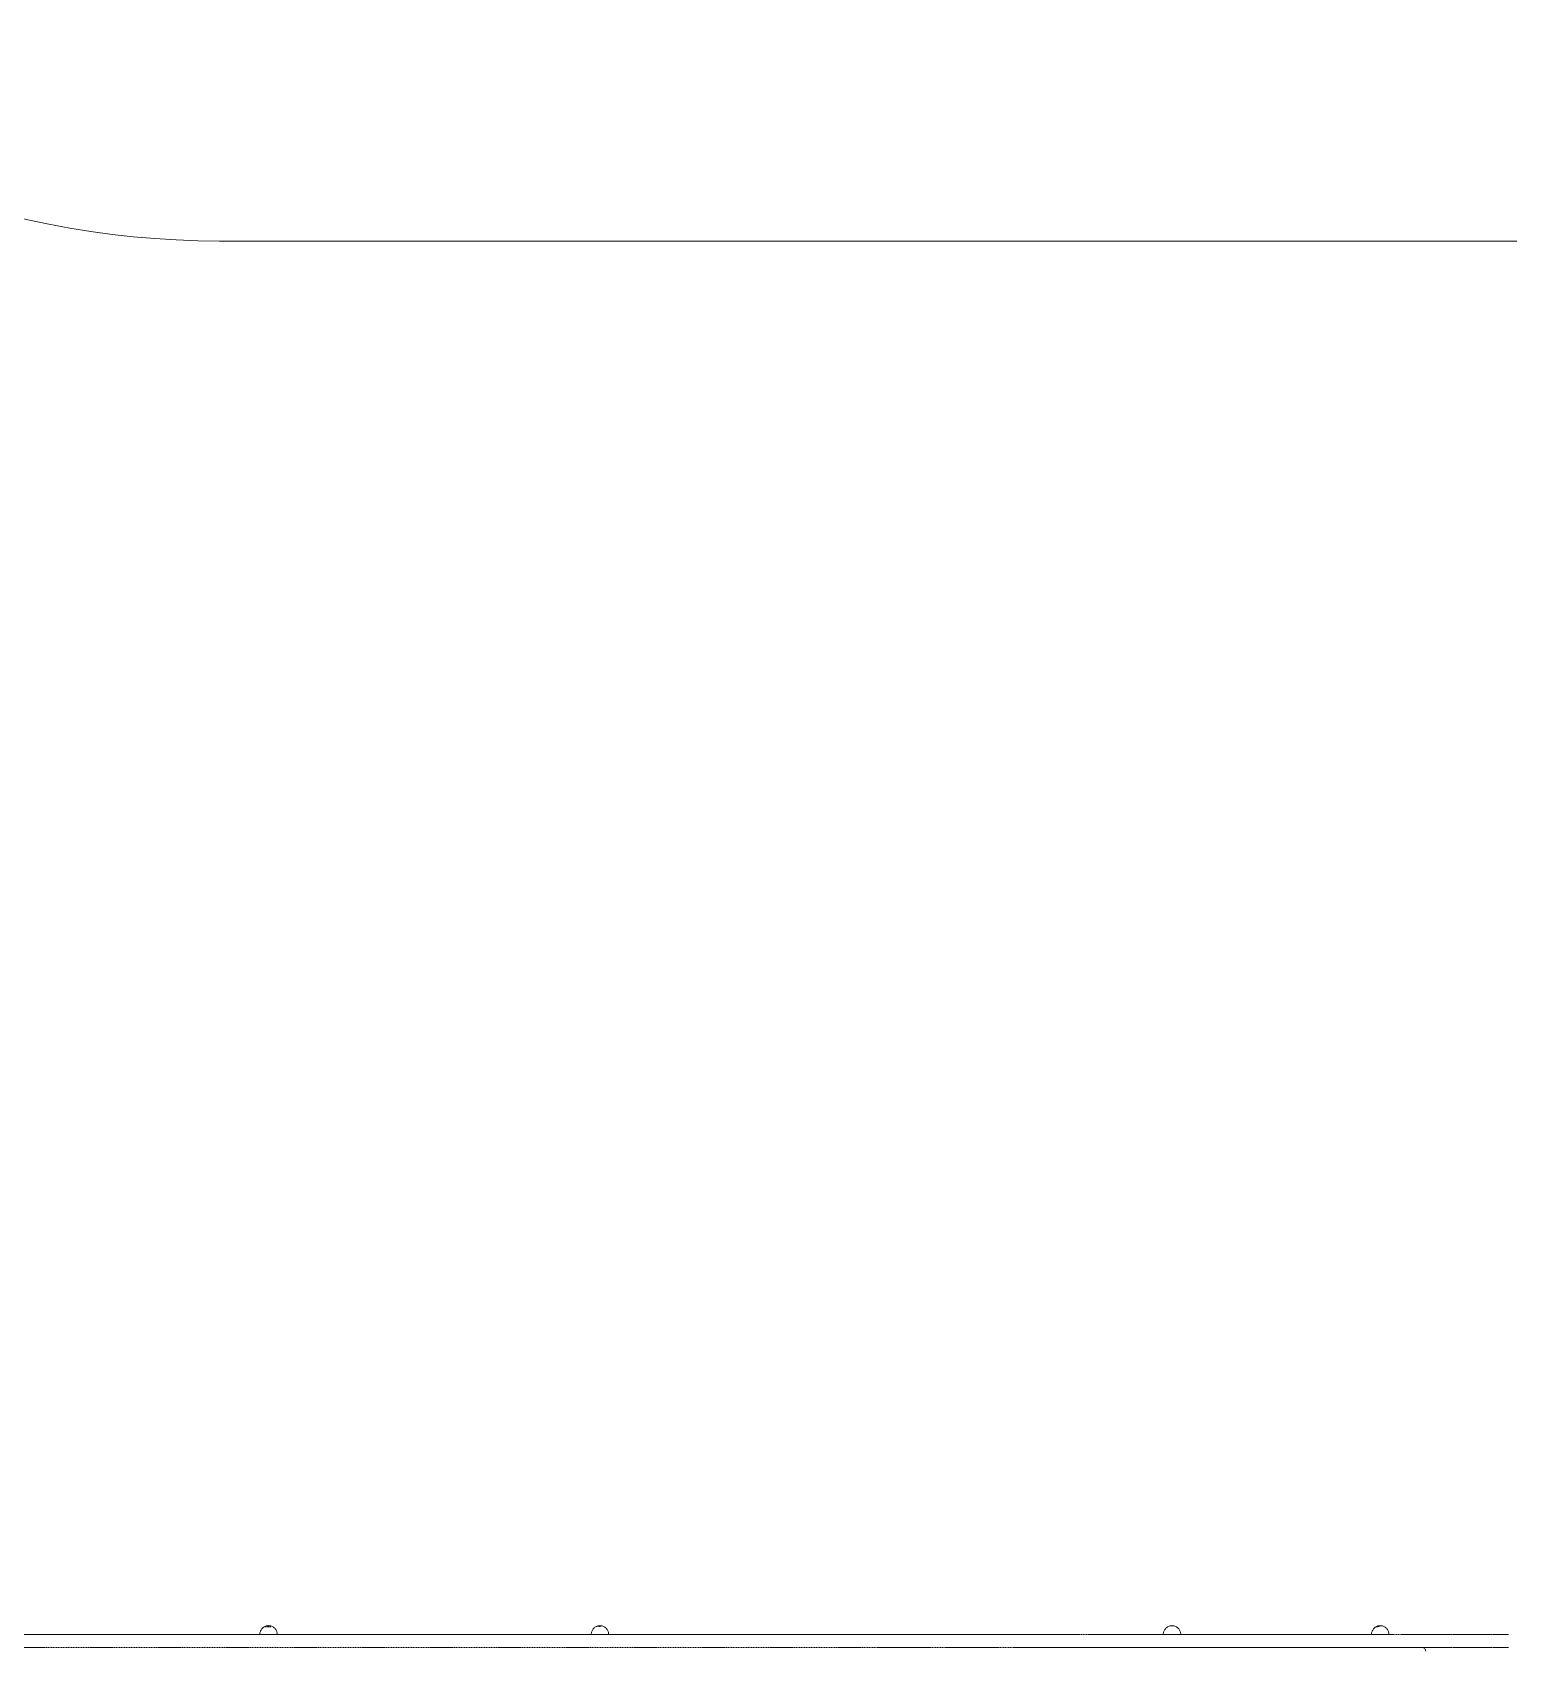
# Model space of a CAD drawing. Header units: millimetres. Extents: x -5899 to 5819, y -5159 to 4068.
# Drawn here: x 2123 to 3819, y 352 to 2210 of the extents above; entities that cross this region are included whole.
import ezdxf

# ---------------------------------------------------------------- set-up
doc = ezdxf.new("R2010")
doc.units = ezdxf.units.MM
doc.linetypes.add('HIDDEN', pattern=[1.905, 1.27, -0.635])
doc.layers.add('DIKOM_ЗОНА', color=90, linetype='Continuous')
doc.layers.add('DIKOM_ОБЪЕКТ', color=7, linetype='Continuous')

msp = doc.modelspace()

# ---------------------------------------------------------------- linework, layer by layer
at = {"layer": 'DIKOM_ЗОНА', "color": 3, "lineweight": 15}
msp.add_lwpolyline([(4818.913, -1809.546, 0.41421356), (5818.913, -809.546), (5818.913, 970.455, 0.41421356), (4818.913, 1970.455), (2337.781, 1970.455, -0.19890839), (1630.685, 2263.337), (118.403, 3775.574, 0.41421336), (-1295.81, 3775.553), (-4274.089, 797.187, 0.41421377), (-4274.068, -617.027), (-1295.7, -3595.304, 0.4142135), (118.513, -3595.282), (1611.301, -2102.449, -0.19891628), (2318.419, -1809.546)], format="xyb", close=True, dxfattribs=at)
at = {"layer": 'DIKOM_ОБЪЕКТ', "color": 7, "linetype": 'HIDDEN', "lineweight": 15}
for p, q in [((2384.295, 371.326), (2384.41, 372.192)), ((2384.41, 372.192), (2384.599, 373.044)), ((2384.862, 373.878), (2384.599, 373.044)), ((2385.195, 374.684), (2384.862, 373.878)), ((2385.599, 375.459), (2385.195, 374.684)), ((2386.069, 376.195), (2385.599, 375.459)), ((2386.601, 376.888), (2386.069, 376.195)), ((2387.191, 377.531), (2386.601, 376.888)), ((2387.836, 378.12), (2387.191, 377.531)), ((2388.529, 378.651), (2387.836, 378.12)), ((2389.266, 379.12), (2388.529, 378.651)), ((2390.041, 379.522), (2389.266, 379.12)), ((2390.031, 379.12), (2396.913, 379.12)), ((2390.848, 379.856), (2390.041, 379.522)), ((2391.681, 380.117), (2390.848, 379.856)), ((2392.534, 380.305), (2391.681, 380.117)), ((2392.014, 379.522), (2393.319, 379.522)), ((2393.386, 380.416), (2392.534, 380.305)), ((2393.386, 380.416), (2394.258, 380.455)), ((2393.386, 380.416), (2395.115, 380.418)), ((2395.115, 380.418), (2394.258, 380.455)), ((2395.115, 380.418), (2395.994, 380.303)), ((2395.994, 380.303), (2396.834, 380.117)), ((2396.834, 380.117), (2397.677, 379.851)), ((2397.677, 379.851), (2398.474, 379.522)), ((2398.474, 379.522), (2399.258, 379.115)), ((2399.258, 379.115), (2399.986, 378.651)), ((2399.986, 378.651), (2400.68, 378.12)), ((2400.68, 378.12), (2401.324, 377.531)), ((2401.324, 377.531), (2401.914, 376.888)), ((2401.914, 376.888), (2402.446, 376.195)), ((2402.446, 376.195), (2402.916, 375.459)), ((2402.916, 375.459), (2403.319, 374.684)), ((2403.319, 374.684), (2403.654, 373.878)), ((2403.654, 373.878), (2403.916, 373.044)), ((2404.105, 372.192), (2403.916, 373.044)), ((2404.219, 371.326), (2404.105, 372.192)), ((2764.972, 371.326), (2765.086, 372.192)), ((2765.086, 372.192), (2765.275, 373.044)), ((2765.538, 373.878), (2765.275, 373.044)), ((2765.873, 374.684), (2765.538, 373.878)), ((2766.276, 375.459), (2765.873, 374.684)), ((2766.745, 376.195), (2766.276, 375.459)), ((2767.277, 376.888), (2766.745, 376.195)), ((2767.868, 377.531), (2767.277, 376.888)), ((2768.511, 378.12), (2767.868, 377.531)), ((2769.205, 378.651), (2768.511, 378.12)), ((2769.934, 379.115), (2769.205, 378.651)), ((2770.717, 379.522), (2769.934, 379.115)), ((2771.514, 379.851), (2770.717, 379.522)), ((2774.552, 379.856), (2770.823, 379.522)), ((2773.12, 379.856), (2770.823, 379.522)), ((2772.523, 379.856), (2770.823, 379.522)), ((2772.346, 380.114), (2771.514, 379.851)), ((2773.21, 380.305), (2772.346, 380.114)), ((2773.12, 379.856), (2772.523, 379.856)), ((2774.552, 379.856), (2773.12, 379.856)), ((2774.063, 380.416), (2773.21, 380.305)), ((2774.063, 380.416), (2774.934, 380.455)), ((2774.462, 379.522), (2775.406, 379.522)), ((2774.934, 380.455), (2775.792, 380.418)), ((2775.792, 380.418), (2776.658, 380.305)), ((2776.658, 380.305), (2777.511, 380.117)), ((2777.511, 380.117), (2778.344, 379.856)), ((2778.344, 379.856), (2779.151, 379.522)), ((2779.151, 379.522), (2779.926, 379.12)), ((2779.926, 379.12), (2780.662, 378.651)), ((2780.662, 378.651), (2781.356, 378.12)), ((2781.356, 378.12), (2782, 377.531)), ((2782, 377.531), (2782.59, 376.888)), ((2782.59, 376.888), (2783.122, 376.195)), ((2783.122, 376.195), (2783.592, 375.459)), ((2783.592, 375.459), (2783.996, 374.684)), ((2783.996, 374.684), (2784.33, 373.878)), ((2784.33, 373.878), (2784.593, 373.044)), ((2784.781, 372.192), (2784.593, 373.044)), ((2784.896, 371.326), (2784.781, 372.192)), ((3422.007, 371.326), (3422.121, 372.192)), ((3422.121, 372.192), (3422.31, 373.044)), ((3422.573, 373.878), (3422.31, 373.044)), ((3422.908, 374.684), (3422.573, 373.878)), ((3423.311, 375.459), (3422.908, 374.684)), ((3423.781, 376.195), (3423.311, 375.459)), ((3424.313, 376.888), (3423.781, 376.195)), ((3424.903, 377.531), (3424.313, 376.888)), ((3425.547, 378.12), (3424.903, 377.531)), ((3426.24, 378.651), (3425.547, 378.12)), ((3426.978, 379.12), (3426.24, 378.651)), ((3427.753, 379.522), (3426.978, 379.12)), ((3428.56, 379.856), (3427.753, 379.522)), ((3429.382, 380.114), (3428.56, 379.856)), ((3430.232, 380.303), (3429.382, 380.114)), ((3431.097, 380.416), (3430.232, 380.303)), ((3431.097, 380.416), (3431.969, 380.455)), ((3431.097, 380.416), (3432.841, 380.416)), ((3431.681, 380.117), (3434.545, 380.117)), ((3431.969, 380.455), (3432.841, 380.416)), ((3432.841, 380.416), (3433.693, 380.305)), ((3433.693, 380.305), (3434.545, 380.117)), ((3434.545, 380.117), (3435.379, 379.856)), ((3435.379, 379.856), (3436.186, 379.522)), ((3436.186, 379.522), (3436.961, 379.12)), ((3436.961, 379.12), (3437.698, 378.651)), ((3437.698, 378.651), (3438.391, 378.12)), ((3438.391, 378.12), (3439.036, 377.531)), ((3439.036, 377.531), (3439.626, 376.888)), ((3439.626, 376.888), (3440.158, 376.195)), ((3440.158, 376.195), (3440.628, 375.459)), ((3440.628, 375.459), (3441.03, 374.684)), ((3441.03, 374.684), (3441.365, 373.878)), ((3441.365, 373.878), (3441.628, 373.044)), ((3441.817, 372.192), (3441.628, 373.044)), ((3441.932, 371.326), (3441.817, 372.192)), ((3661.159, 371.326), (3661.272, 372.192)), ((3661.272, 372.192), (3661.462, 373.044)), ((3661.724, 373.878), (3661.462, 373.044)), ((3662.059, 374.684), (3661.724, 373.878)), ((3662.462, 375.459), (3662.059, 374.684)), ((3662.932, 376.195), (3662.462, 375.459)), ((3663.464, 376.888), (3662.932, 376.195)), ((3664.055, 377.531), (3663.464, 376.888)), ((3664.699, 378.12), (3664.055, 377.531)), ((3665.392, 378.651), (3664.699, 378.12)), ((3666.121, 379.115), (3665.392, 378.651)), ((3666.904, 379.522), (3666.121, 379.115)), ((3669.728, 379.522), (3666.624, 379.12)), ((3668.877, 379.522), (3666.624, 379.12)), ((3667.711, 379.856), (3666.904, 379.522)), ((3668.532, 380.114), (3667.711, 379.856)), ((3669.385, 380.303), (3668.532, 380.114)), ((3669.728, 379.522), (3668.877, 379.522)), ((3670.263, 380.418), (3669.385, 380.303)), ((3670.263, 380.418), (3671.121, 380.455)), ((3672.195, 380.305), (3670.269, 380.117)), ((3671.504, 380.305), (3670.269, 380.117)), ((3671.978, 380.418), (3671.121, 380.455)), ((3672.195, 380.305), (3671.504, 380.305)), ((3671.978, 380.418), (3672.844, 380.305)), ((3672.844, 380.305), (3673.697, 380.117)), ((3673.697, 380.117), (3674.531, 379.856)), ((3674.531, 379.856), (3675.338, 379.522)), ((3675.338, 379.522), (3676.113, 379.12)), ((3676.113, 379.12), (3676.849, 378.651)), ((3676.849, 378.651), (3677.542, 378.12)), ((3677.542, 378.12), (3678.187, 377.531)), ((3678.187, 377.531), (3678.777, 376.888)), ((3678.777, 376.888), (3679.309, 376.195)), ((3679.309, 376.195), (3679.779, 375.459)), ((3679.779, 375.459), (3680.182, 374.684)), ((3680.182, 374.684), (3680.516, 373.878)), ((3680.516, 373.878), (3680.78, 373.044)), ((3680.969, 372.192), (3680.78, 373.044)), ((3681.082, 371.326), (3680.969, 372.192)), ((3133.39, 370.455), (1177.153, 370.454)), ((1178.261, 370.454), (3267.76, 370.455)), ((1201.635, 355.454), (3267.76, 355.455)), ((3267.76, 370.455), (1590.178, 370.455)), ((2384.258, 370.455), (2384.295, 371.326)), ((2385.304, 370.455), (2385.752, 370.455)), ((2385.752, 370.455), (2385.304, 370.455)), ((2385.752, 370.455), (2386.282, 370.455)), ((2386.282, 370.455), (2385.752, 370.455)), ((2386.282, 370.455), (2386.88, 370.455)), ((2386.88, 370.455), (2386.282, 370.455)), ((2386.88, 370.455), (2387.532, 370.455)), ((2387.532, 370.455), (2386.88, 370.455)), ((2387.532, 370.455), (2388.225, 370.455)), ((2388.225, 370.455), (2387.532, 370.455)), ((2388.225, 370.455), (2388.984, 370.455)), ((2388.984, 370.455), (2388.225, 370.455)), ((2388.984, 370.455), (2389.802, 370.455)), ((2389.802, 370.455), (2388.984, 370.455)), ((2389.802, 370.455), (2390.659, 370.455)), ((2390.659, 370.455), (2389.802, 370.455)), ((2390.659, 370.455), (2391.533, 370.455)), ((2391.533, 370.455), (2390.659, 370.455)), ((2391.533, 370.455), (2392.411, 370.455)), ((2392.411, 370.455), (2391.533, 370.455)), ((2392.411, 370.455), (2393.323, 370.455)), ((2393.323, 370.455), (2392.411, 370.455)), ((2393.323, 370.455), (2394.258, 370.455)), ((2394.258, 370.455), (2393.323, 370.455)), ((2394.258, 370.455), (2395.193, 370.455)), ((2395.193, 370.455), (2394.258, 370.455)), ((2395.193, 370.455), (2396.105, 370.455)), ((2396.105, 370.455), (2395.193, 370.455)), ((2396.105, 370.455), (2396.982, 370.455)), ((2396.982, 370.455), (2396.105, 370.455)), ((2396.982, 370.455), (2397.856, 370.455)), ((2397.856, 370.455), (2396.982, 370.455)), ((2397.856, 370.455), (2398.712, 370.455)), ((2398.712, 370.455), (2397.856, 370.455)), ((2398.712, 370.455), (2399.531, 370.455)), ((2399.531, 370.455), (2398.712, 370.455)), ((2399.531, 370.455), (2400.289, 370.455)), ((2400.289, 370.455), (2399.531, 370.455)), ((2400.289, 370.455), (2400.983, 370.455)), ((2400.983, 370.455), (2400.289, 370.455)), ((2400.983, 370.455), (2401.635, 370.455)), ((2401.635, 370.455), (2400.983, 370.455)), ((2401.635, 370.455), (2402.233, 370.455)), ((2402.233, 370.455), (2401.635, 370.455)), ((2402.233, 370.455), (2402.763, 370.455)), ((2402.763, 370.455), (2402.233, 370.455)), ((2402.763, 370.455), (2403.21, 370.455)), ((2403.21, 370.455), (2402.763, 370.455)), ((2404.257, 370.455), (2404.219, 371.326)), ((2764.934, 370.455), (2764.972, 371.326)), ((2765.981, 370.455), (2766.428, 370.455)), ((2766.428, 370.455), (2765.981, 370.455)), ((2766.428, 370.455), (2766.959, 370.455)), ((2766.959, 370.455), (2766.428, 370.455)), ((2766.959, 370.455), (2767.556, 370.455)), ((2767.556, 370.455), (2766.959, 370.455)), ((2767.556, 370.455), (2768.208, 370.455)), ((2768.208, 370.455), (2767.556, 370.455)), ((2768.208, 370.455), (2768.902, 370.455)), ((2768.902, 370.455), (2768.208, 370.455)), ((2768.902, 370.455), (2769.661, 370.455)), ((2769.661, 370.455), (2768.902, 370.455)), ((2769.661, 370.455), (2770.479, 370.455)), ((2770.478, 370.455), (2769.661, 370.455)), ((2771.335, 370.455), (2770.478, 370.455)), ((2770.479, 370.455), (2771.335, 370.455)), ((2771.335, 370.455), (2772.21, 370.455)), ((2772.21, 370.455), (2771.335, 370.455)), ((2772.21, 370.455), (2773.087, 370.455)), ((2773.087, 370.455), (2772.21, 370.455)), ((2773.087, 370.455), (2773.999, 370.455)), ((2773.999, 370.455), (2773.087, 370.455)), ((2773.999, 370.455), (2774.934, 370.455)), ((2774.934, 370.455), (2773.999, 370.455)), ((2774.934, 370.455), (2775.869, 370.455)), ((2775.868, 370.455), (2774.934, 370.455)), ((2776.781, 370.455), (2775.868, 370.455)), ((2775.869, 370.455), (2776.782, 370.455)), ((2777.658, 370.455), (2776.781, 370.455)), ((2776.782, 370.455), (2777.659, 370.455)), ((2778.532, 370.455), (2777.658, 370.455)), ((2777.659, 370.455), (2778.532, 370.455)), ((2778.532, 370.455), (2779.39, 370.455)), ((2779.39, 370.455), (2778.532, 370.455)), ((2779.39, 370.455), (2780.207, 370.455)), ((2780.207, 370.455), (2779.39, 370.455)), ((2780.207, 370.455), (2780.966, 370.455)), ((2780.966, 370.455), (2780.207, 370.455)), ((2780.966, 370.455), (2781.66, 370.455)), ((2781.66, 370.455), (2780.966, 370.455)), ((2781.66, 370.455), (2782.311, 370.455)), ((2782.311, 370.455), (2781.66, 370.455)), ((2782.311, 370.455), (2782.91, 370.455)), ((2782.91, 370.455), (2782.311, 370.455)), ((2782.91, 370.455), (2783.439, 370.455)), ((2783.439, 370.455), (2782.91, 370.455)), ((2783.439, 370.455), (2783.888, 370.455)), ((2783.888, 370.455), (2783.439, 370.455)), ((2784.934, 370.455), (2784.896, 371.326)), ((3081.682, 370.455), (3081.237, 370.455)), ((3081.318, 370.455), (3081.781, 370.455)), ((3082.19, 370.455), (3081.682, 370.455)), ((3082.325, 370.455), (3081.781, 370.455)), ((3082.772, 370.455), (3082.19, 370.455)), ((3082.95, 370.455), (3082.325, 370.455)), ((3083.435, 370.455), (3082.772, 370.455)), ((3082.95, 370.455), (3137.03, 370.455)), ((3084.16, 370.455), (3083.435, 370.455)), ((3084.929, 370.455), (3084.16, 370.455)), ((3085.724, 370.455), (3084.929, 370.455)), ((3086.546, 370.455), (3085.724, 370.455)), ((3087.406, 370.455), (3086.546, 370.455)), ((3088.304, 370.455), (3087.406, 370.455)), ((3089.24, 370.455), (3088.304, 370.455)), ((3090.215, 370.455), (3089.24, 370.455)), ((3808.816, 370.455), (3090.215, 370.455)), ((3267.76, 355.455), (3090.215, 355.455)), ((3134.582, 370.455), (3133.39, 370.455)), ((3135.681, 370.455), (3134.582, 370.455)), ((3136.685, 370.455), (3135.681, 370.455)), ((3137.595, 370.455), (3136.685, 370.455)), ((3137.03, 370.455), (3137.941, 370.455)), ((3138.419, 370.455), (3137.595, 370.455)), ((3137.941, 370.455), (3138.738, 370.455)), ((3139.154, 370.455), (3138.419, 370.455)), ((3138.738, 370.455), (3139.421, 370.455)), ((3139.785, 370.455), (3139.154, 370.455)), ((3139.421, 370.455), (3139.99, 370.455)), ((3140.292, 370.455), (3139.785, 370.455)), ((3139.99, 370.455), (3140.449, 370.455)), ((3267.76, 355.455), (3203.418, 355.455)), ((3267.76, 370.455), (3286.643, 370.455)), ((3577.028, 355.455), (3267.76, 355.455)), ((3286.643, 355.455), (3267.76, 355.455)), ((3808.816, 355.455), (3267.76, 355.455)), ((3267.76, 355.455), (3571.435, 355.455)), ((3286.643, 370.455), (3305.921, 370.455)), ((3286.643, 355.455), (3305.921, 355.455)), ((3305.921, 370.455), (3325.593, 370.455)), ((3305.921, 355.455), (3325.593, 355.455)), ((3325.593, 370.455), (3345.66, 370.455)), ((3325.593, 355.455), (3345.66, 355.455)), ((3345.66, 370.455), (3366.162, 370.455)), ((3345.66, 355.455), (3366.162, 355.455)), ((3366.162, 370.455), (3387.095, 370.455)), ((3366.162, 355.455), (3387.095, 355.455)), ((3387.095, 370.455), (3408.372, 370.455)), ((3387.095, 355.455), (3408.372, 355.455)), ((3408.372, 370.455), (3429.91, 370.455)), ((3408.372, 355.455), (3429.91, 355.455)), ((3421.969, 370.455), (3422.007, 371.326)), ((3423.017, 370.455), (3423.464, 370.455)), ((3423.464, 370.455), (3423.017, 370.455)), ((3423.464, 370.455), (3423.994, 370.455)), ((3423.994, 370.455), (3423.464, 370.455)), ((3423.994, 370.455), (3424.592, 370.455)), ((3424.592, 370.455), (3423.994, 370.455)), ((3424.592, 370.455), (3425.244, 370.455)), ((3425.244, 370.455), (3424.592, 370.455)), ((3425.244, 370.455), (3425.937, 370.455)), ((3425.937, 370.455), (3425.244, 370.455)), ((3425.937, 370.455), (3426.696, 370.455)), ((3426.696, 370.455), (3425.937, 370.455)), ((3426.696, 370.455), (3427.514, 370.455)), ((3427.514, 370.455), (3426.696, 370.455)), ((3427.514, 370.455), (3428.371, 370.455)), ((3428.371, 370.455), (3427.514, 370.455)), ((3428.371, 370.455), (3429.245, 370.455)), ((3429.245, 370.455), (3428.371, 370.455)), ((3429.245, 370.455), (3430.122, 370.455)), ((3430.122, 370.455), (3429.245, 370.455)), ((3429.91, 370.455), (3451.929, 370.455)), ((3429.91, 355.455), (3451.929, 355.455)), ((3430.122, 370.455), (3431.034, 370.455)), ((3431.034, 370.455), (3430.122, 370.455)), ((3431.034, 370.455), (3431.969, 370.455)), ((3431.969, 370.455), (3431.034, 370.455)), ((3431.969, 370.455), (3432.904, 370.455)), ((3432.904, 370.455), (3431.969, 370.455)), ((3432.904, 370.455), (3433.816, 370.455)), ((3433.816, 370.455), (3432.904, 370.455)), ((3433.816, 370.455), (3434.694, 370.455)), ((3434.694, 370.455), (3433.816, 370.455)), ((3434.694, 370.455), (3435.568, 370.455)), ((3435.568, 370.455), (3434.694, 370.455)), ((3435.568, 370.455), (3436.424, 370.455)), ((3436.424, 370.455), (3435.568, 370.455)), ((3436.424, 370.455), (3437.242, 370.455)), ((3437.242, 370.455), (3436.424, 370.455)), ((3437.242, 370.455), (3438.002, 370.455)), ((3438.002, 370.455), (3437.242, 370.455)), ((3438.002, 370.455), (3438.695, 370.455)), ((3438.695, 370.455), (3438.002, 370.455)), ((3438.695, 370.455), (3439.347, 370.455)), ((3439.347, 370.455), (3438.695, 370.455)), ((3439.347, 370.455), (3439.945, 370.455)), ((3439.945, 370.455), (3439.347, 370.455)), ((3439.945, 370.455), (3440.475, 370.455)), ((3440.475, 370.455), (3439.945, 370.455)), ((3440.475, 370.455), (3440.922, 370.455)), ((3440.922, 370.455), (3440.475, 370.455)), ((3441.969, 370.455), (3441.932, 371.326)), ((3451.929, 370.455), (3474.542, 370.455)), ((3451.929, 355.455), (3474.542, 355.455)), ((3474.542, 370.455), (3497.107, 370.455)), ((3474.542, 355.455), (3497.107, 355.455)), ((3497.107, 370.455), (3518.97, 370.455)), ((3497.107, 355.455), (3518.97, 355.455)), ((3518.97, 370.455), (3539.936, 370.455)), ((3518.97, 355.455), (3539.936, 355.455)), ((3539.936, 370.455), (3560.481, 370.455)), ((3539.936, 355.455), (3560.481, 355.455)), ((3560.481, 370.455), (3580.254, 370.455)), ((3580.254, 355.455), (3560.481, 355.455)), ((3571.435, 355.455), (3583.43, 355.455)), ((3592.121, 355.455), (3577.028, 355.455)), ((3580.254, 370.455), (3598.877, 370.455)), ((3580.254, 355.455), (3598.877, 355.455)), ((3583.43, 355.455), (3594.99, 355.455)), ((3592.121, 355.455), (3606.705, 355.455)), ((3606.124, 355.455), (3594.99, 355.455)), ((3598.877, 370.455), (3616.102, 370.455)), ((3598.877, 355.455), (3616.102, 355.455)), ((3616.908, 355.455), (3606.124, 355.455)), ((3606.705, 355.455), (3620.816, 355.455)), ((3616.102, 370.455), (3632.154, 370.455)), ((3616.102, 355.455), (3632.154, 355.455)), ((3627.158, 355.455), (3616.908, 355.455)), ((3620.816, 355.455), (3634.452, 355.455)), ((3636.689, 355.455), (3627.158, 355.455)), ((3632.154, 370.455), (3647.097, 370.455)), ((3632.154, 355.455), (3647.097, 355.455)), ((3634.452, 355.455), (3647.314, 355.455)), ((3645.584, 355.455), (3636.689, 355.455)), ((3653.669, 355.455), (3645.584, 355.455)), ((3647.097, 370.455), (3660.988, 370.455)), ((3647.097, 355.455), (3660.988, 355.455)), ((3647.314, 355.455), (3659.423, 355.455)), ((3660.859, 355.455), (3653.669, 355.455)), ((3659.423, 355.455), (3670.624, 355.455)), ((3667.193, 355.455), (3660.859, 355.455)), ((3660.988, 370.455), (3673.816, 370.455)), ((3660.988, 355.455), (3673.816, 355.455)), ((3661.121, 370.455), (3661.159, 371.326)), ((3662.167, 370.455), (3662.615, 370.455)), ((3662.615, 370.455), (3662.167, 370.455)), ((3662.615, 370.455), (3663.145, 370.455)), ((3663.145, 370.455), (3662.615, 370.455)), ((3663.145, 370.455), (3663.744, 370.455)), ((3663.744, 370.455), (3663.145, 370.455)), ((3663.744, 370.455), (3664.396, 370.455)), ((3664.396, 370.455), (3663.744, 370.455)), ((3664.396, 370.455), (3665.089, 370.455)), ((3665.089, 370.455), (3664.396, 370.455)), ((3665.089, 370.455), (3665.848, 370.455)), ((3665.848, 370.455), (3665.089, 370.455)), ((3665.848, 370.455), (3666.665, 370.455)), ((3666.665, 370.455), (3665.848, 370.455)), ((3666.665, 370.455), (3667.522, 370.455)), ((3667.522, 370.455), (3666.665, 370.455)), ((3672.52, 355.455), (3667.193, 355.455)), ((3667.522, 370.455), (3668.396, 370.455)), ((3668.396, 370.455), (3667.522, 370.455)), ((3668.396, 370.455), (3669.274, 370.455)), ((3669.274, 370.455), (3668.396, 370.455)), ((3669.274, 370.455), (3670.185, 370.455)), ((3670.185, 370.455), (3669.274, 370.455)), ((3670.185, 370.455), (3671.121, 370.455)), ((3671.121, 370.455), (3670.185, 370.455)), ((3670.624, 355.455), (3680.793, 355.455)), ((3671.121, 370.455), (3672.057, 370.455)), ((3672.057, 370.455), (3671.121, 370.455)), ((3672.057, 370.455), (3672.968, 370.455)), ((3672.968, 370.455), (3672.057, 370.455)), ((3676.84, 355.455), (3672.52, 355.455)), ((3672.968, 370.455), (3673.846, 370.455)), ((3673.846, 370.455), (3672.968, 370.455)), ((3673.816, 370.455), (3685.478, 370.455)), ((3673.816, 355.455), (3685.478, 355.455)), ((3673.846, 370.455), (3674.72, 370.455)), ((3674.72, 370.455), (3673.846, 370.455)), ((3674.72, 370.455), (3675.576, 370.455)), ((3675.576, 370.455), (3674.72, 370.455)), ((3675.576, 370.455), (3676.394, 370.455)), ((3676.394, 370.455), (3675.576, 370.455)), ((3676.394, 370.455), (3677.152, 370.455)), ((3677.152, 370.455), (3676.394, 370.455)), ((3680.138, 355.455), (3676.84, 355.455)), ((3676.941, 355.455), (3680.212, 355.455)), ((3676.941, 355.455), (3710.196, 355.455)), ((3677.152, 370.455), (3677.846, 370.455)), ((3677.846, 370.455), (3677.152, 370.455)), ((3677.846, 370.455), (3678.498, 370.455)), ((3678.498, 370.455), (3677.846, 370.455)), ((3678.498, 370.455), (3679.097, 370.455)), ((3679.097, 370.455), (3678.498, 370.455)), ((3679.097, 370.455), (3679.626, 370.455)), ((3679.626, 370.455), (3679.097, 370.455)), ((3679.626, 370.455), (3680.074, 370.455)), ((3680.074, 370.455), (3679.626, 370.455)), ((3680.138, 355.455), (3682.335, 355.455)), ((3680.212, 355.455), (3682.387, 355.455)), ((3680.793, 355.455), (3689.937, 355.455)), ((3681.122, 370.455), (3681.082, 371.326)), ((3683.445, 355.455), (3682.335, 355.455)), ((3682.387, 355.455), (3683.466, 355.455)), ((3685.478, 370.455), (3696.14, 370.455)), ((3685.478, 355.455), (3696.14, 355.455)), ((3689.937, 355.455), (3697.869, 355.455)), ((3696.14, 370.455), (3705.992, 370.455)), ((3696.14, 355.455), (3705.992, 355.455)), ((3697.869, 355.455), (3704.625, 355.455)), ((3704.625, 355.455), (3710.083, 355.455)), ((3705.992, 370.455), (3715.129, 370.455)), ((3705.992, 355.455), (3715.129, 355.455)), ((3710.083, 355.455), (3714.218, 355.455)), ((3710.196, 355.455), (3714.32, 355.455)), ((3714.218, 355.455), (3717.014, 355.455)), ((3714.32, 355.455), (3717.064, 355.455)), ((3715.129, 370.455), (3723.346, 370.455)), ((3715.129, 355.455), (3723.346, 355.455)), ((3717.014, 355.455), (3718.411, 355.455)), ((3718.428, 355.455), (3717.064, 355.455)), ((3719.309, 355.394), (3718.428, 355.455)), ((3719.309, 355.394), (3720.072, 355.211)), ((3720.072, 355.211), (3720.799, 354.912)), ((3720.799, 354.912), (3721.468, 354.502)), ((3721.468, 354.502), (3722.065, 353.992)), ((3722.065, 353.992), (3722.576, 353.395)), ((3722.576, 353.395), (3722.986, 352.726)), ((3723.346, 370.455), (3730.812, 370.455)), ((3723.346, 355.455), (3730.812, 355.455)), ((3730.812, 370.455), (3737.752, 370.455)), ((3730.812, 355.455), (3737.752, 355.455)), ((3737.752, 370.455), (3744.325, 370.455)), ((3737.752, 355.455), (3744.325, 355.455)), ((3744.325, 370.455), (3750.33, 370.455)), ((3744.325, 355.455), (3750.33, 355.455)), ((3750.33, 370.455), (3755.864, 370.455)), ((3750.33, 355.455), (3755.864, 355.455)), ((3755.864, 370.455), (3761.087, 370.455)), ((3755.864, 355.455), (3761.087, 355.455)), ((3761.087, 370.455), (3766.125, 370.455)), ((3761.087, 355.455), (3766.125, 355.455)), ((3766.125, 370.455), (3770.877, 370.455)), ((3766.125, 355.455), (3770.877, 355.455)), ((3770.877, 370.455), (3775.354, 370.455)), ((3770.877, 355.455), (3775.354, 355.455)), ((3775.354, 370.455), (3779.615, 370.455)), ((3775.354, 355.455), (3779.615, 355.455)), ((3779.615, 370.455), (3783.712, 370.455)), ((3779.615, 355.455), (3783.712, 355.455)), ((3783.712, 370.455), (3787.634, 370.455)), ((3783.712, 355.455), (3787.634, 355.455)), ((3787.634, 370.455), (3791.354, 370.455)), ((3787.634, 355.455), (3791.354, 355.455)), ((3791.354, 370.455), (3794.863, 370.455)), ((3791.354, 355.455), (3794.863, 355.455)), ((3794.863, 370.455), (3798.147, 370.455)), ((3794.863, 355.455), (3798.147, 355.455)), ((3798.147, 370.455), (3801.234, 370.455)), ((3798.147, 355.455), (3801.234, 355.455)), ((3801.234, 370.455), (3804.106, 370.455)), ((3801.234, 355.455), (3804.106, 355.455)), ((3804.106, 370.455), (3806.725, 370.455)), ((3804.106, 355.455), (3806.725, 355.455)), ((3806.725, 370.455), (3809.055, 370.455)), ((3806.725, 355.455), (3809.055, 355.455)), ((3809.765, 370.455), (3808.816, 370.455)), ((3808.816, 355.455), (3809.765, 355.455)), ((3809.055, 370.455), (3811.092, 370.455)), ((3809.055, 355.455), (3811.092, 355.455)), ((3810.683, 370.455), (3809.765, 370.455)), ((3810.683, 355.455), (3809.765, 355.455)), ((3811.567, 370.455), (3810.683, 370.455)), ((3810.683, 355.455), (3811.567, 355.455)), ((3811.092, 370.455), (3812.858, 370.455)), ((3811.092, 355.455), (3812.858, 355.455)), ((3812.421, 370.455), (3811.567, 370.455)), ((3812.421, 355.455), (3811.567, 355.455)), ((3813.248, 370.455), (3812.421, 370.455)), ((3812.421, 355.455), (3813.248, 355.455)), ((3812.858, 370.455), (3814.37, 370.455)), ((3812.858, 355.455), (3814.37, 355.455)), ((3814.056, 370.455), (3813.248, 370.455)), ((3814.056, 355.455), (3813.248, 355.455)), ((3814.825, 370.455), (3814.056, 370.455)), ((3814.056, 355.455), (3814.825, 355.455)), ((3814.37, 370.455), (3815.646, 370.455)), ((3814.37, 355.455), (3815.646, 355.455)), ((3815.537, 370.455), (3814.825, 370.455)), ((3815.537, 355.455), (3814.825, 355.455)), ((3816.178, 370.455), (3815.537, 370.455)), ((3815.537, 355.455), (3816.178, 355.455)), ((3815.646, 370.455), (3816.638, 370.455)), ((3815.646, 355.455), (3816.638, 355.455)), ((3816.766, 370.455), (3816.178, 370.455)), ((3816.178, 355.455), (3816.766, 355.455)), ((3816.638, 370.455), (3817.37, 370.455)), ((3816.638, 355.455), (3817.37, 355.455)), ((3817.295, 370.455), (3816.766, 370.455)), ((3817.295, 355.455), (3816.766, 355.455)), ((3817.75, 370.455), (3817.295, 370.455)), ((3817.295, 355.455), (3817.75, 355.455)), ((3817.37, 370.455), (3817.916, 370.455)), ((3817.37, 355.455), (3817.916, 355.455)), ((3817.916, 370.455), (3818.352, 370.455)), ((3817.916, 355.455), (3818.352, 355.455)), ((3722.986, 352.726), (3723.286, 352.001)), ((3723.469, 351.237), (3723.286, 352.001))]:
    msp.add_line(p, q, dxfattribs=at)

doc.saveas('drawing.dxf')
